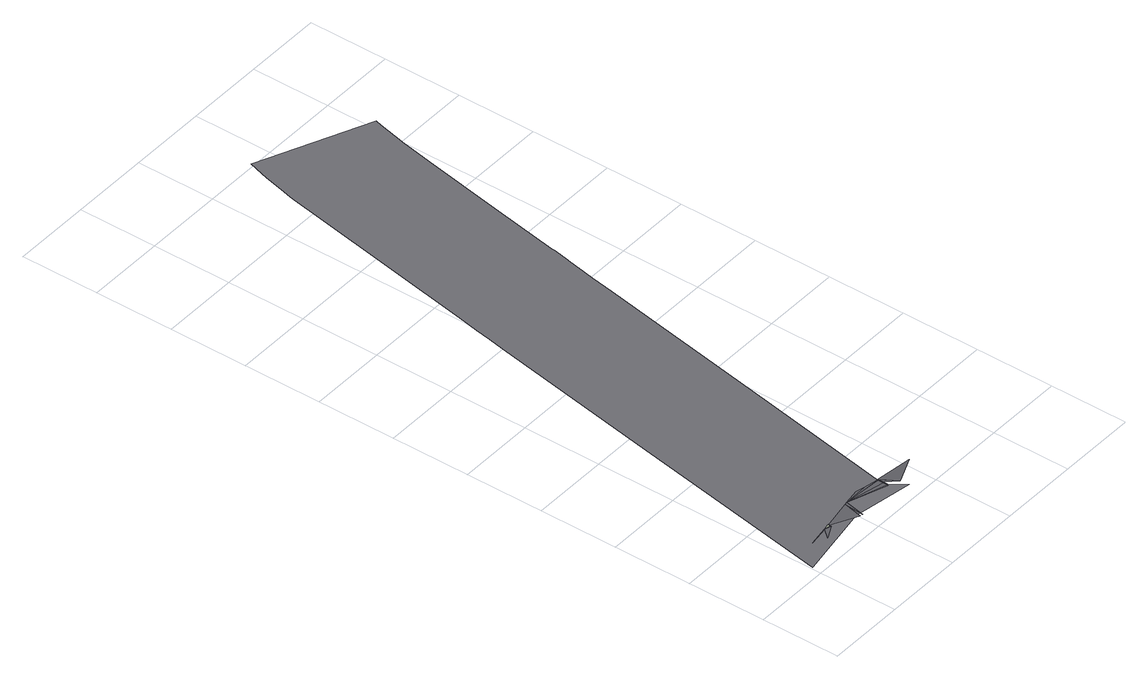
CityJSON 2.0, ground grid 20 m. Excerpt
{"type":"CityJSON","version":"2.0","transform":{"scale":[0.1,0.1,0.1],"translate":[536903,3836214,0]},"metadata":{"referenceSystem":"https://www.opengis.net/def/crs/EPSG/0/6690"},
"CityObjects":{
"road1":{"type":"Road","attributes":{"RoadStructureAttribute.sectionType":"4"},"geometry":[{"type":"MultiSurface","lod":"3","boundaries":[[[0,1,2]],[[3,4,0]],[[4,5,0]],[[1,0,5]],[[1,5,6]],[[7,5,4]],[[7,8,5]],[[8,9,5]],[[9,6,5]],[[10,11,9]],[[12,13,11]],[[14,15,13]],[[16,14,13]],[[17,18,13]],[[18,19,13]],[[19,20,13]],[[13,20,16]],[[19,18,21]],[[21,22,19]],[[20,19,22]],[[22,23,20]],[[20,23,24]],[[20,24,16]],[[25,24,23]],[[23,22,25]],[[26,24,25]]],"semantics":{"surfaces":[{"type":"TrafficArea","function":"2000"},{"type":"AuxiliaryTrafficArea","function":"5000"},{"type":"AuxiliaryTrafficArea","function":"2000"},{"type":"TrafficArea","function":"1020"}],"values":[0,0,0,1,1,2,2,2,2,3,3,3,3,3,3,3,3,2,2,2,2,2,2,0,0,0]}}]},
"road2":{"type":"Road","attributes":{"RoadStructureAttribute.sectionType":"1"},"geometry":[{"type":"MultiSurface","lod":"1","boundaries":[[[27,28,29,30,31,32,33,34,35,36,37,38,39,40,41,42,43,44,45,46,47,48,49,50,51,52,53,54,55,56]]]}]}
},
"vertices":[
[59,35,66],[59,36,66],[5,26,67],[39,12,66],[75,30,66],[75,32,66],[76,39,66],[75,30,64],[75,32,64],[76,39,64],[141,3,66],[151,52,66],[149,2,66],[159,54,66],[224,57,64],[201,61,65],[262,50,63],[262,21,63],[262,24,63],[262,35,63],[262,49,63],[262,24,65],[262,35,65],[262,49,65],[262,50,65],[288,10,64],[353,35,69],
[346,1808,0],[329,1752,0],[314,1694,0],[309,1674,0],[307,1661,0],[291,1578,0],[208,1137,0],[198,1083,0],[191,1043,0],[183,1001,0],[100,549,0],[5,26,0],[201,61,0],[353,35,0],[320,79,0],[397,494,0],[478,936,0],[489,997,0],[495,1028,0],[503,1068,0],[505,1082,0],[512,1117,0],[513,1126,0],[544,1294,0],[585,1511,0],[600,1588,0],[601,1593,0],[608,1624,0],[620,1671,0],[624,1686,0]
]}
